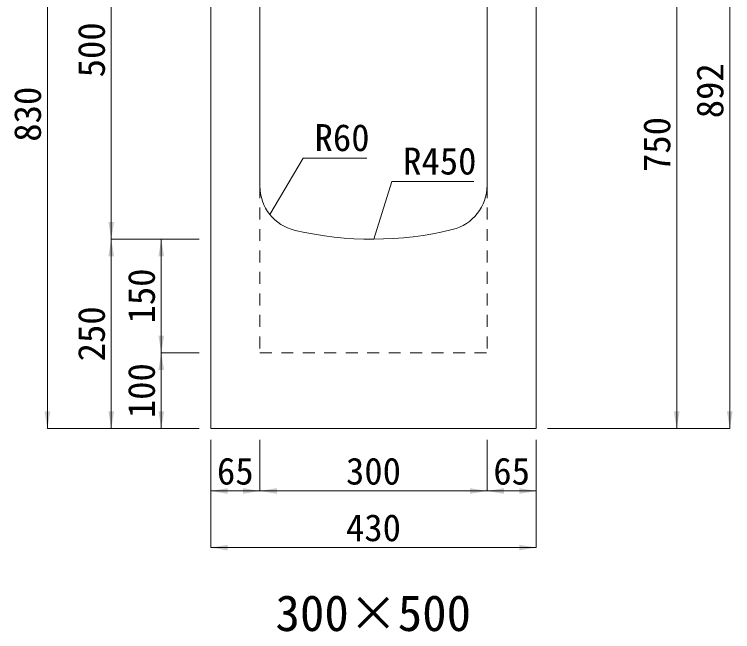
# Model space of a CAD drawing. Units: millimetres at full size. Extents: x -3301 to 90699, y 107523 to 139162.
# Drawn here: x 2852 to 3801, y 116686 to 117501 of the extents above; entities that cross this region are included whole.
import ezdxf
from ezdxf.enums import TextEntityAlignment as Align

# ---------------------------------------------------------------- set-up
doc = ezdxf.new("R2010")
doc.units = ezdxf.units.MM
doc.header["$LTSCALE"] = 21
doc.linetypes.add('USER1', pattern=[1.35, 0.75, -0.6])
for name, color, linetype, lineweight in [('0_2', 7, 'USER1', 9), ('寸法線', 7, 'Continuous', 9), ('引出線', 4, 'Continuous', 9), ('本体', 2, 'Continuous', 9), ('補助線', 8, 'Continuous', 13)]:
    doc.layers.add(name, color=color, linetype=linetype, lineweight=lineweight)
doc.styles.add('ＭＳ ゴシック', font='')
doc.styles.get('ＭＳ ゴシック').set_extended_font_data('MS Gothic')

# ---------------------------------------------------------------- blocks, each defined once
blk = doc.blocks.new('filled_arrow')
at = {"color": 0, "linetype": 'Continuous', "lineweight": -2}
blk.add_solid([(7.5, 1.25), (0, 0), (7.5, -1.25)], dxfattribs=at)

msp = doc.modelspace()

# ---------------------------------------------------------------- linework, layer by layer
at = {"layer": '寸法線'}
for p, q in [((3796.82, 117845.89), (3796.82, 116953.89)), ((2895.55, 116953.89), (2895.55, 117783.89)), ((2979.91, 117703.89), (2979.91, 117203.89)), ((3726.67, 117703.89), (3726.67, 116953.89)), ((3096.21, 117203.89), (2979.91, 117203.89)), ((2979.91, 117203.89), (2979.91, 116953.89)), ((3096.21, 117203.89), (2979.91, 117203.89)), ((3045.95, 117053.89), (3045.95, 117203.89)), ((3096.21, 117203.89), (3045.95, 117203.89)), ((3045.95, 116953.89), (3045.95, 117053.89)), ((3096.21, 117053.89), (3045.95, 117053.89)), ((3096.21, 117053.89), (3045.95, 117053.89)), ((3096.21, 116953.89), (2895.55, 116953.89)), ((3096.21, 116953.89), (2979.91, 116953.89)), ((3096.21, 116953.89), (3045.95, 116953.89)), ((3556.21, 116953.89), (3726.67, 116953.89)), ((3679.89, 116953.89), (3796.82, 116953.89)), ((3111.21, 116938.89), (3111.21, 116871.43)), ((3111.21, 116938.89), (3111.21, 116796.7)), ((3176.21, 116938.89), (3176.21, 116871.43)), ((3176.21, 116938.89), (3176.21, 116871.43)), ((3476.21, 116938.89), (3476.21, 116871.43)), ((3476.21, 116938.89), (3476.21, 116871.43)), ((3541.21, 116938.89), (3541.21, 116871.43)), ((3541.21, 116938.89), (3541.21, 116796.7)), ((3111.21, 116871.43), (3176.21, 116871.43)), ((3176.21, 116871.43), (3476.21, 116871.43)), ((3476.21, 116871.43), (3541.21, 116871.43)), ((3111.21, 116796.7), (3541.21, 116796.7))]:
    msp.add_line(p, q, dxfattribs=at)
at = {"layer": '引出線'}
for points in [[(3189.23, 117236.65), (3233.4, 117310.82), (3317.3, 117310.82)], [(3326.56, 117203.9), (3350.38, 117279.85), (3458.66, 117279.85)]]:
    msp.add_lwpolyline(points, dxfattribs=at)
at = {"layer": '本体', "lineweight": 20}
for p, q in [((3111.21, 117703.89), (3111.21, 116953.89)), ((3541.21, 116953.89), (3541.21, 117703.89)), ((3111.21, 116953.89), (3541.21, 116953.89))]:
    msp.add_line(p, q, dxfattribs=at)
at = {"layer": '本体', "lineweight": 13}
for p, q in [((3176.21, 117703.89), (3176.21, 117273.97)), ((3476.21, 117703.89), (3476.21, 117274.88))]:
    msp.add_line(p, q, dxfattribs=at)
at = {"layer": '本体', "linetype": 'USER1'}
for p, q in [((3176.21, 117273.97), (3176.21, 117053.89)), ((3476.21, 117273.97), (3476.21, 117053.89)), ((3176.21, 117053.89), (3476.21, 117053.89))]:
    msp.add_line(p, q, dxfattribs=at)
at = {"layer": '本体', "lineweight": 13}
for centre, radius, start, end in [((3236.21, 117273.97), 60, 180, 256.94502), ((3416.21, 117274.88), 60, 283.62997, 0), ((3324.3, 117653.89), 450, 256.94502, 283.62997)]:
    msp.add_arc(centre, radius, start, end, dxfattribs=at)
at = {"layer": '補助線'}
msp.add_line((3326.21, 117203.89), (3326.21, 117204.04), dxfattribs=at)

# ---------------------------------------------------------------- block references
at = {"layer": '寸法線', "xscale": 3, "yscale": 3}
for p, rotation in [((2979.91, 117203.89), 90), ((2979.91, 117203.89), 270), ((3045.95, 117203.89), 270), ((3045.95, 117053.89), 90), ((3045.95, 117053.89), 270), ((2895.55, 116953.89), 90), ((2979.91, 116953.89), 90), ((3045.95, 116953.89), 90), ((3726.67, 116953.89), 90), ((3796.82, 116953.89), 90), ((3176.21, 116871.43), 180), ((3476.21, 116871.43), 180), ((3541.21, 116871.43), 180), ((3541.21, 116796.7), 180)]:
    msp.add_blockref('filled_arrow', p, dxfattribs=dict(at, rotation=rotation))
for p in [(3111.21, 116871.43), (3176.21, 116871.43), (3476.21, 116871.43), (3111.21, 116796.7)]:
    msp.add_blockref('filled_arrow', p, dxfattribs=at)
at = {"layer": '引出線', "xscale": 0.12, "yscale": 0.12}
for p, rotation in [((3189.23, 117236.65), 59.2), ((3326.56, 117203.9), 72.6)]:
    msp.add_blockref('filled_arrow', p, dxfattribs=dict(at, rotation=rotation))

# ---------------------------------------------------------------- texts
at = {"layer": '0_2', "style": 'ＭＳ ゴシック'}
msp.add_text('300×500', height=47.47, dxfattribs=at).set_placement((3325.95, 116710.24), align=Align.MIDDLE_CENTER)
at = {"layer": '寸法線', "style": 'ＭＳ ゴシック'}
for s, p in [('500', (2953.66, 117453.89)), ('892', (3770.57, 117399.89)), ('830', (2869.3, 117368.89)), ('750', (3700.42, 117328.89)), ('150', (3019.7, 117128.89)), ('250', (2953.66, 117078.89)), ('100', (3019.7, 117003.89))]:
    msp.add_text(s, height=35.6, rotation=90, dxfattribs=at).set_placement(p, align=Align.MIDDLE_CENTER)
for s, p in [('65', (3143.71, 116897.68)), ('300', (3326.21, 116897.68)), ('65', (3508.71, 116897.68)), ('430', (3326.21, 116822.95))]:
    msp.add_text(s, height=35.6, dxfattribs=at).set_placement(p, align=Align.MIDDLE_CENTER)
at = {"layer": '引出線', "style": 'ＭＳ ゴシック'}
for s, p in [('R60', (3248.4, 117355.82)), ('R450', (3365.38, 117324.85))]:
    msp.add_text(s, height=35.6, dxfattribs=at).set_placement(p, align=Align.TOP_LEFT)

doc.saveas('drawing.dxf')
